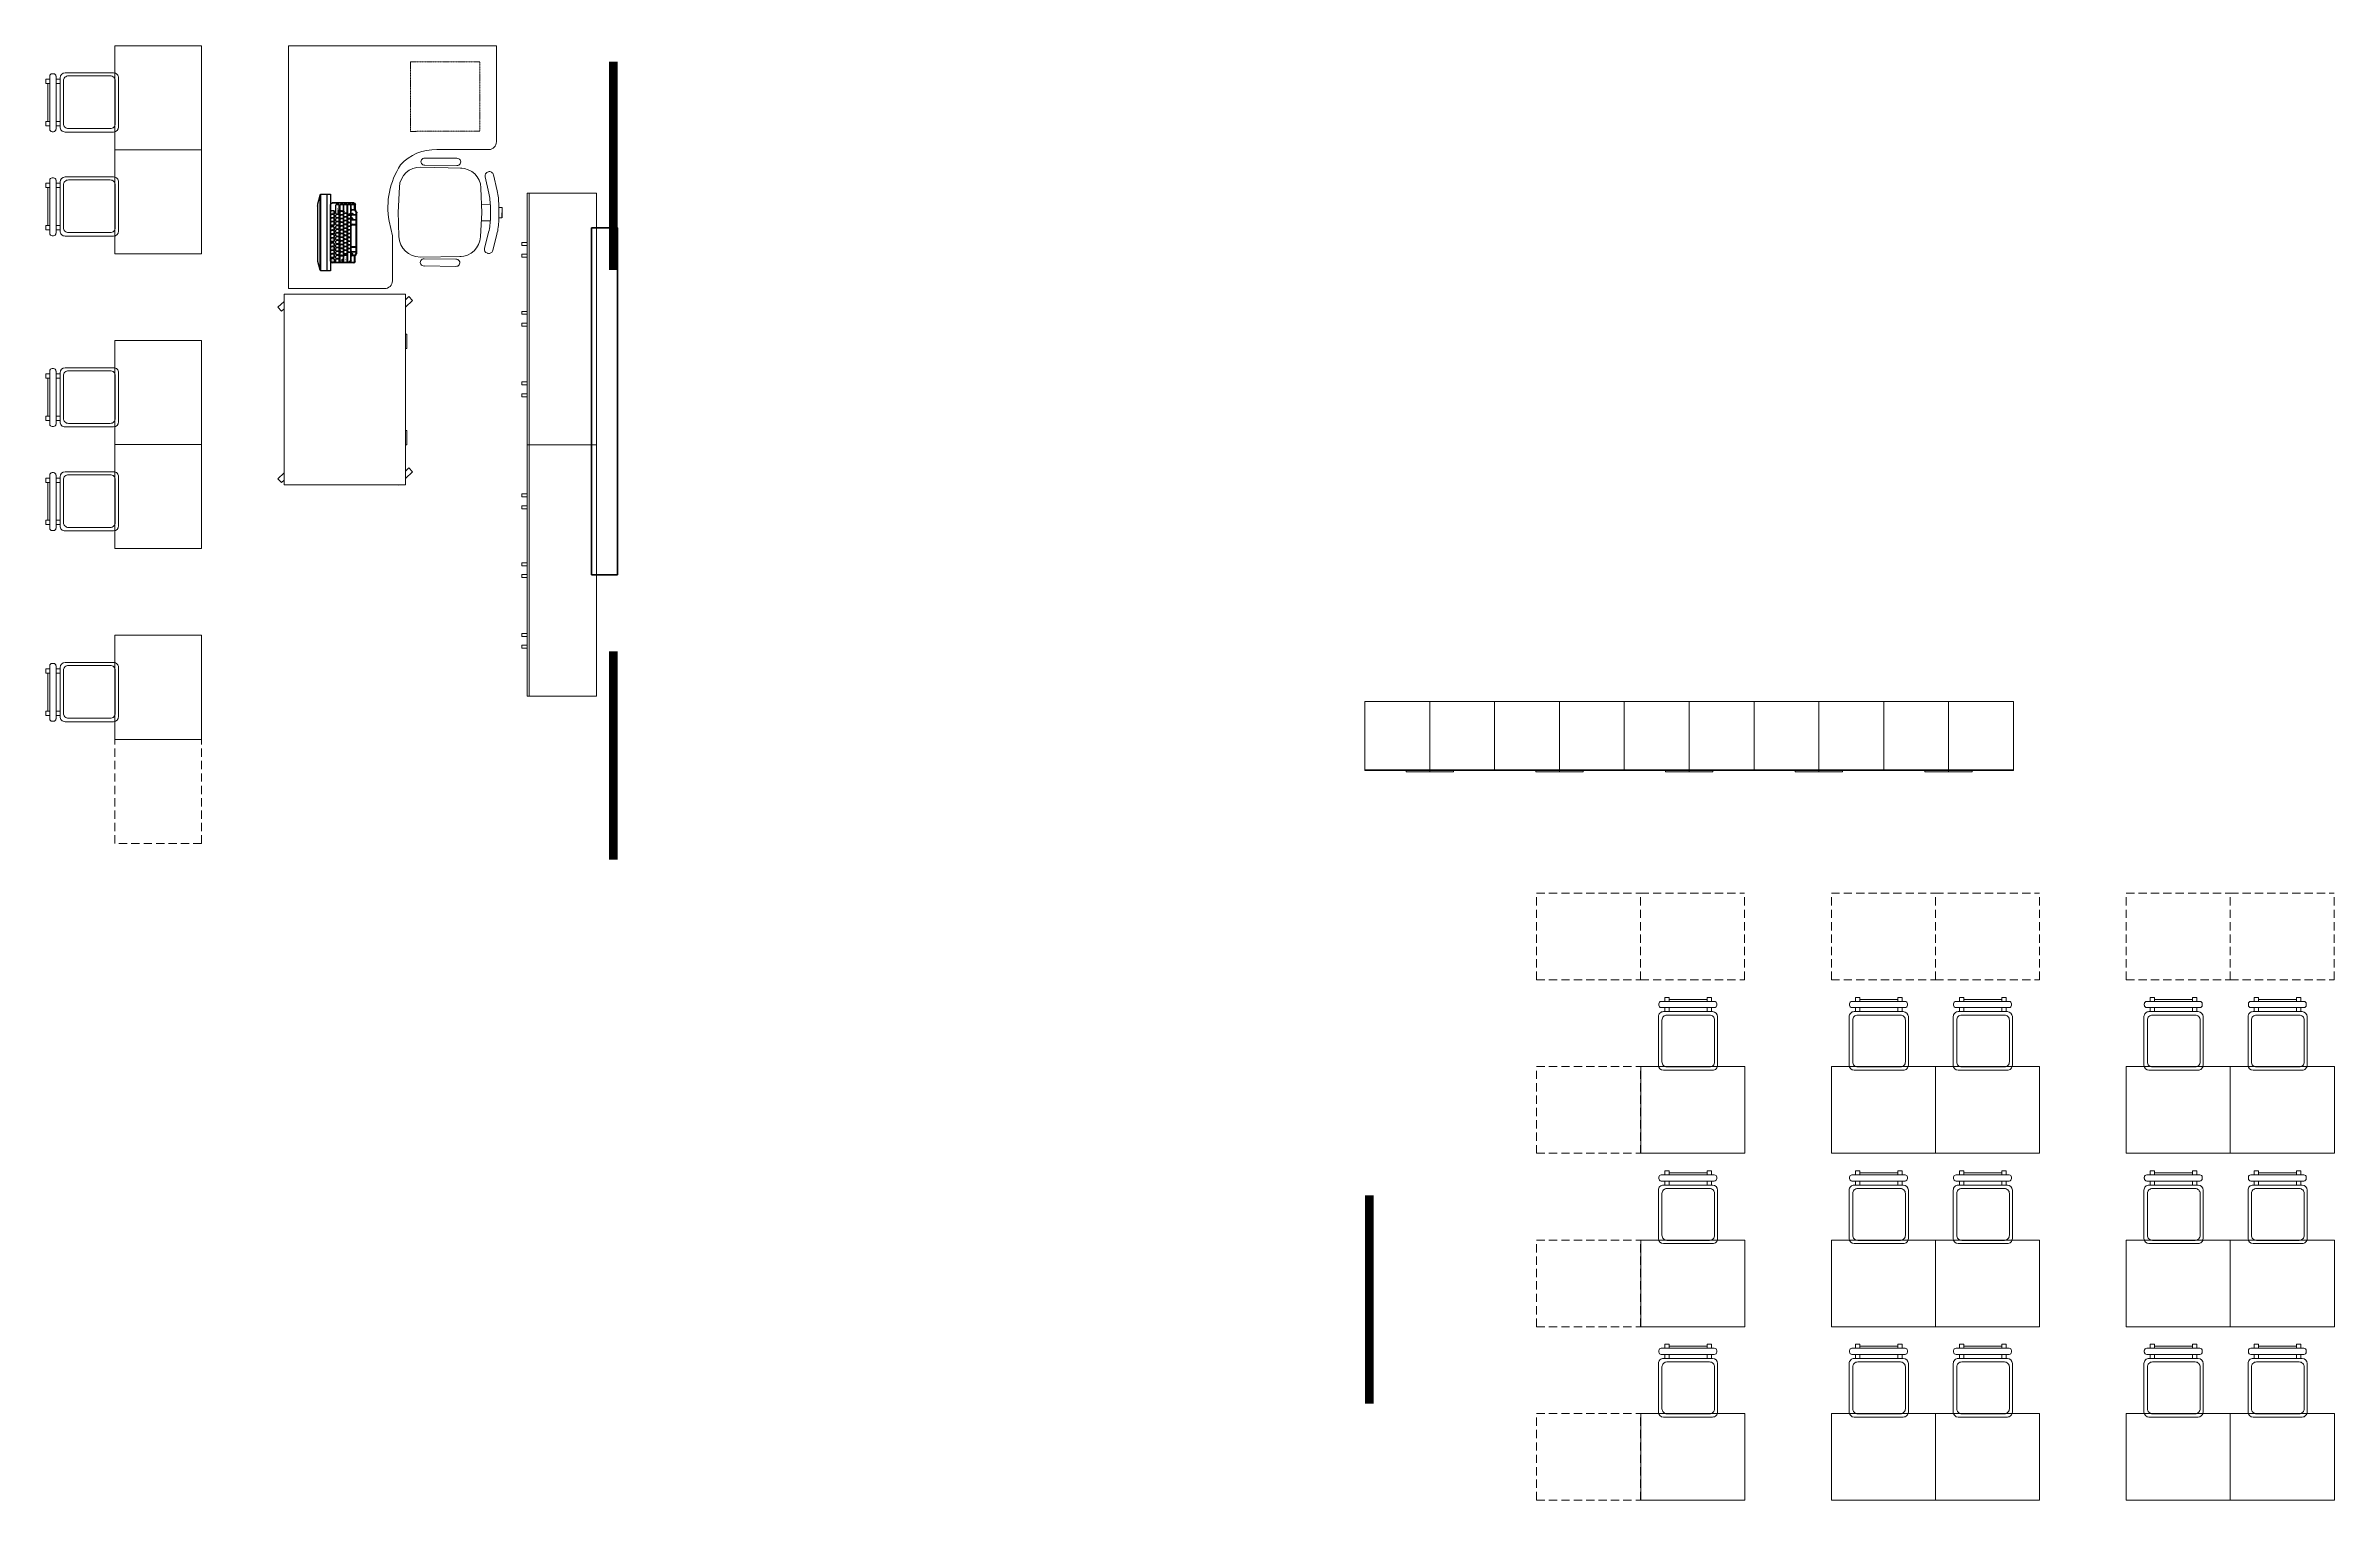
# Model space of a CAD drawing. Header units: millimetres. Extents: x -217756 to 263180, y 55413 to 130608.
# Drawn here: x -28799 to -15601, y 77261 to 85647 of the extents above; entities that cross this region are included whole.
import ezdxf

# ---------------------------------------------------------------- set-up
doc = ezdxf.new("R2010")
doc.units = ezdxf.units.MM
doc.linetypes.add('HIDDEN', pattern=[6, 4, -2])
doc.linetypes.add('HIDDEN2', pattern=[4.7625, 3.175, -1.5875])
doc.layers.add('ТХ_корр_25.03.26', color=1, linetype='Continuous', lineweight=30, plot=False)
doc.layers.add('ТХ_мебель передв', color=250, linetype='Continuous', lineweight=13)
doc.layers.add('ТХ_обор_комп принт', color=30, linetype='Continuous', lineweight=13)
doc.styles.add('Arial 200', font='arial.ttf', dxfattribs={"height": 500})
doc.styles.add('SIMPLEX', font='simplex.shx', dxfattribs={"width": 0.85, "oblique": 7})

# ---------------------------------------------------------------- blocks, each defined once
blk = doc.blocks.new('стул №3-5')
at = {"linetype": 'ByBlock', "extrusion": (-6.19742e-05, 0.000470712, 1)}
for p, q in [((-15087, 16642, 197), (-15393, 16642, 197)), ((-15373, 16665, 197), (-15348, 16665, 197)), ((-15373, 16665, 197), (-15373, 16642, 197)), ((-15348, 16642, 197), (-15348, 16665, 197)), ((-15348, 16653, 197), (-15129, 16653, 197)), ((-15129, 16665, 197), (-15104, 16665, 197)), ((-15129, 16665, 197), (-15129, 16642, 197)), ((-15104, 16642, 197), (-15104, 16665, 197)), ((-15407, 16628, 197), (-15407, 16620, 197)), ((-15393, 16606, 197), (-15087, 16606, 197)), ((-15373, 16606, 197), (-15373, 16583, 197)), ((-15348, 16583, 197), (-15348, 16606, 197)), ((-15129, 16606, 197), (-15129, 16583, 197)), ((-15104, 16583, 197), (-15104, 16606, 197)), ((-15073, 16620, 197), (-15073, 16628, 197))]:
    blk.add_line(p, q, dxfattribs=at)
at = {"ltscale": 100, "extrusion": (-6.19742e-05, 0.000470712, 1), "elevation": 206}
for points in [[(-15380, 16583), (-15097, 16583, -0.414169), (-15068, 16554), (-15068, 16274, -0.414258), (-15097, 16245), (-15380, 16245, -0.414169), (-15409, 16274), (-15409, 16554, -0.414258)], [(-15360, 16563), (-15114, 16563, -0.414214), (-15085, 16534), (-15085, 16293, -0.414214), (-15114, 16264), (-15360, 16264, -0.414214), (-15389, 16293), (-15389, 16534, -0.414214)]]:
    blk.add_lwpolyline(points, format="xyb", close=True, dxfattribs=at)
at = {"linetype": 'ByBlock', "extrusion": (-6.19742e-05, 0.000470712, 1)}
for centre, start, end in [((-15393, 16628, 206), 90, 180), ((-15087, 16628, 206), 0, 90), ((-15393, 16620, 206), 180, 270), ((-15087, 16620, 206), 270, 0)]:
    blk.add_arc(centre, 13.9, start, end, dxfattribs=at)
blk = doc.blocks.new('A$C3cc2d96b')
at = {"layer": 'ТХ_мебель передв', "rotation": 89.99999999999999}
for p in [(206100, -30042), (206100, -30642), (206100, -31742), (206100, -32342), (206100, -33442)]:
    blk.add_blockref('стул №3-5', p, dxfattribs=at)
at = {"layer": 'ТХ_мебель передв'}
for p in [(214145, -67106), (215245, -67106), (215845, -67106), (216945, -67106), (217545, -67106), (214145, -68106), (215245, -68106), (215845, -68106), (216945, -68106), (217545, -68106), (214145, -69106), (215245, -69106), (215845, -69106), (216945, -69106), (217545, -69106)]:
    blk.add_blockref('стул №3-5', p, dxfattribs=at)
blk = doc.blocks.new('_стол.резерв')
at = {"linetype": 'HIDDEN2', "ltscale": 15}
for p, q in [((-20, 500), (-20, 0)), ((580, 500), (-20, 500)), ((580, 500), (580, 0)), ((580, 0), (-20, 0))]:
    blk.add_line(p, q, dxfattribs=at)
blk = doc.blocks.new('A$C04180442')
at = {"layer": 'ТХ_мебель передв'}
for p, rotation in [((189833, -48974), 270), ((198613, -49840), 180), ((199213, -49840), 180), ((200313, -49840), 180), ((200913, -49840), 180), ((202013, -49840), 180), ((202613, -49840), 180), ((198613, -50840), 180), ((198613, -51840), 180), ((198613, -52840), 180)]:
    blk.add_blockref('_стол.резерв', p, dxfattribs=dict(at, rotation=rotation))
blk = doc.blocks.new('_стол№3-№5')
blk.add_lwpolyline([(-169868, 526261), (-169368, 526261), (-169368, 525661), (-169868, 525661)], close=True)
blk = doc.blocks.new('A$Cb4bdf09c')
at = {"layer": 'ТХ_мебель передв'}
for p, rotation in [((20465, 480708), 180), ((20465, 480108), 180), ((20465, 479008), 180), ((20465, 478408), 180), ((20465, 477308), 180), ((724895, 118528), 89.99999999999999), ((725995, 118528), 89.99999999999999), ((726595, 118528), 89.99999999999999), ((727695, 118528), 89.99999999999999), ((728295, 118528), 89.99999999999999), ((724895, 117528), 89.99999999999999), ((725995, 117528), 89.99999999999999), ((726595, 117528), 89.99999999999999), ((727695, 117528), 89.99999999999999), ((728295, 117528), 89.99999999999999), ((724895, 116528), 89.99999999999999), ((725995, 116528), 89.99999999999999), ((726595, 116528), 89.99999999999999), ((727695, 116528), 89.99999999999999), ((728295, 116528), 89.99999999999999)]:
    blk.add_blockref('_стол№3-№5', p, dxfattribs=dict(at, rotation=rotation))
blk = doc.blocks.new('KEY')
at = {"color": 0}
for p, q in [((-0.2, 0), (0.2, 0)), ((-0.34, -0.54), (-0.34, -0.14)), ((-0.31, -0.5), (-0.31, -0.11)), ((-0.2, -0.61), (0.2, -0.61)), ((-0.2, -0.68), (0.2, -0.68)), ((0.31, -0.5), (0.31, -0.11)), ((0.34, -0.54), (0.34, -0.14))]:
    blk.add_line(p, q, dxfattribs=at)
for centre, radius, start, end in [((0.2, -0.11), 0.109, 360, 90), ((0.2, -0.14), 0.141, 360, 90), ((-0.2, -0.14), 0.141, 90, 180), ((-0.2, -0.54), 0.141, 180, 270), ((-0.2, -0.11), 0.109, 90, 180), ((-0.2, -0.5), 0.109, 180, 270), ((0.2, -0.5), 0.109, 270, 360), ((0.2, -0.54), 0.141, 270, 360)]:
    blk.add_arc(centre, radius, start, end, dxfattribs=at)
blk = doc.blocks.new('A$C6368dfc4')
at = {"true_color": 0x000000}
h = blk.add_hatch(color=18, dxfattribs=at)
h.paths.add_polyline_path([(191121, -45916), (191123, -45919), (191123, -45916)])
h.paths.add_polyline_path([(191123, -45916), (191123, -45919), (191125, -45916)])
h = blk.add_hatch(color=18, dxfattribs=at)
h.paths.add_polyline_path([(191145, -46188), (191147, -46185), (191147, -46188)])
h.paths.add_polyline_path([(191147, -46188), (191147, -46185), (191149, -46188)])
h = blk.add_hatch(color=18, dxfattribs=at)
h.paths.add_polyline_path([(191143, -46196), (191145, -46200), (191145, -46196)])
h.paths.add_polyline_path([(191145, -46196), (191145, -46200), (191147, -46196)])
at = {"color": 18, "true_color": 0x000000}
for p, q in [((191004, -45865, 1), (191017, -45815, 1)), ((191004, -46197, 1), (191004, -45865, 1)), ((191017, -45815, 1), (191022, -45809, 1)), ((191017, -46247, 1), (191017, -45815, 1)), ((191022, -46252, 1), (191022, -45809, 1)), ((191022, -45809, 1), (191077, -45809, 1)), ((191057, -46252, 1), (191057, -45809, 1)), ((191077, -45809, 1), (191077, -46252, 1)), ((191079, -46196, 1), (191079, -45868, 1)), ((191211, -45859, 1), (191087, -45859, 1)), ((191211, -45861, 1), (191087, -45861, 1)), ((191108, -45921, 1), (191108, -45873, 1)), ((191123, -45870, 1), (191111, -45870, 1)), ((191123, -45924, 1), (191111, -45924, 1)), ((191124, -45869, 1), (191112, -45869, 1)), ((191124, -45925, 1), (191112, -45925, 1)), ((191125, -45916, 1), (191121, -45916, 1)), ((191121, -45916, 1), (191123, -45919, 1)), ((191123, -45919, 1), (191123, -45900, 1)), ((191123, -45919, 1), (191125, -45916, 1)), ((191127, -45921, 1), (191127, -45873, 1)), ((191128, -45921, 1), (191128, -45873, 1)), ((191133, -45903, 1), (191133, -45873, 1)), ((191148, -45870, 1), (191136, -45870, 1)), ((191148, -45907, 1), (191136, -45907, 1)), ((191149, -45869, 1), (191137, -45869, 1)), ((191149, -45908, 1), (191137, -45908, 1)), ((191152, -45903, 1), (191152, -45873, 1)), ((191153, -45903, 1), (191153, -45873, 1)), ((191154, -45915, 1), (191154, -45873, 1)), ((191171, -45869, 1), (191158, -45869, 1)), ((191170, -45870, 1), (191158, -45870, 1)), ((191170, -45918, 1), (191158, -45918, 1)), ((191171, -45919, 1), (191158, -45919, 1)), ((191173, -45915, 1), (191173, -45873, 1)), ((191175, -45915, 1), (191175, -45873, 1)), ((191176, -45926, 1), (191176, -45873, 1)), ((191191, -45870, 1), (191179, -45870, 1)), ((191191, -45929, 1), (191179, -45929, 1)), ((191192, -45869, 1), (191180, -45869, 1)), ((191192, -45930, 1), (191180, -45930, 1)), ((191186, -45923, 1), (191189, -45920, 1)), ((191189, -45927, 1), (191186, -45923, 1)), ((191189, -45920, 1), (191189, -45923, 1)), ((191189, -45923, 1), (191193, -45923, 1)), ((191193, -45924, 1), (191189, -45924, 1)), ((191189, -45924, 1), (191189, -45927, 1)), ((191193, -45924, 1), (191193, -45923, 1)), ((191194, -45926, 1), (191194, -45873, 1)), ((191196, -45926, 1), (191196, -45873, 1)), ((191197, -45896, 1), (191197, -45873, 1)), ((191197, -45925, 1), (191197, -45905, 1)), ((191199, -45926, 1), (191199, -45920, 1)), ((191199, -45920, 1), (191206, -45920, 1)), ((191199, -45925, 1), (191199, -45921, 1)), ((191206, -45926, 1), (191199, -45926, 1)), ((191212, -45870, 1), (191200, -45870, 1)), ((191212, -45899, 1), (191200, -45899, 1)), ((191215, -45902, 1), (191200, -45902, 1)), ((191200, -45926, 1), (191200, -45920, 1)), ((191222, -45928, 1), (191200, -45928, 1)), ((191222, -45931, 1), (191200, -45931, 1)), ((191213, -45869, 1), (191201, -45869, 1)), ((191213, -45900, 1), (191201, -45900, 1)), ((191216, -45901, 1), (191201, -45901, 1)), ((191201, -45921, 1), (191202, -45919, 1)), ((191201, -45925, 1), (191201, -45921, 1)), ((191203, -45921, 1), (191201, -45921, 1)), ((191223, -45929, 1), (191201, -45929, 1)), ((191223, -45930, 1), (191201, -45930, 1)), ((191202, -45920, 1), (191203, -45919, 1)), ((191202, -45919, 1), (191202, -45920, 1)), ((191202, -45926, 1), (191202, -45920, 1)), ((191204, -45919, 1), (191203, -45919, 1)), ((191204, -45919, 1), (191203, -45920, 1)), ((191203, -45920, 1), (191203, -45921, 1)), ((191203, -45925, 1), (191203, -45921, 1)), ((191205, -45925, 1), (191205, -45921, 1)), ((191206, -45920, 1), (191206, -45926, 1)), ((191216, -45896, 1), (191216, -45873, 1)), ((191218, -45868, 1), (191218, -45900, 1)), ((191218, -45896, 1), (191218, -45873, 1)), ((191220, -45868, 1), (191220, -45900, 1)), ((191225, -45925, 1), (191225, -45917, 1)), ((191227, -46148, 1), (191227, -45917, 1)), ((191227, -45925, 1), (191227, -45917, 1)), ((191229, -46148, 1), (191229, -45917, 1)), ((191197, -45953, 1), (191197, -45934, 1)), ((191197, -45982, 1), (191197, -45962, 1)), ((191197, -46110, 1), (191197, -45991, 1)), ((191199, -45944, 1), (191206, -45946, 1)), ((191199, -45948, 1), (191206, -45951, 1)), ((191206, -45955, 1), (191199, -45953, 1)), ((191222, -45957, 1), (191200, -45957, 1)), ((191222, -45959, 1), (191200, -45959, 1)), ((191222, -45985, 1), (191200, -45985, 1)), ((191222, -45988, 1), (191200, -45988, 1)), ((191223, -45957, 1), (191201, -45957, 1)), ((191223, -45958, 1), (191201, -45958, 1)), ((191223, -45986, 1), (191201, -45986, 1)), ((191223, -45987, 1), (191201, -45987, 1)), ((191225, -45953, 1), (191225, -45934, 1)), ((191225, -45982, 1), (191225, -45962, 1)), ((191225, -46110, 1), (191225, -45991, 1)), ((191227, -45953, 1), (191227, -45934, 1)), ((191227, -45982, 1), (191227, -45962, 1)), ((191227, -46110, 1), (191227, -45991, 1)), ((191079, -46186, 1), (191079, -46196, 1)), ((191095, -46183, 1), (191083, -46183, 1)), ((191096, -46182, 1), (191084, -46182, 1)), ((191098, -46186, 1), (191098, -46198, 1)), ((191100, -46186, 1), (191100, -46198, 1)), ((191133, -46199, 1), (191133, -46169, 1)), ((191148, -46166, 1), (191136, -46166, 1)), ((191149, -46165, 1), (191137, -46165, 1)), ((191145, -46199, 1), (191145, -46185, 1)), ((191145, -46185, 1), (191149, -46185, 1)), ((191145, -46188, 1), (191147, -46185, 1)), ((191149, -46188, 1), (191145, -46188, 1)), ((191147, -46185, 1), (191147, -46199, 1)), ((191147, -46185, 1), (191149, -46188, 1)), ((191152, -46199, 1), (191152, -46169, 1)), ((191153, -46199, 1), (191153, -46169, 1)), ((191154, -46199, 1), (191154, -46160, 1)), ((191171, -46156, 1), (191158, -46156, 1)), ((191171, -46162, 1), (191158, -46162, 1)), ((191170, -46163, 1), (191158, -46163, 1)), ((191173, -46199, 1), (191173, -46166, 1)), ((191175, -46199, 1), (191175, -46160, 1)), ((191176, -46199, 1), (191176, -46149, 1)), ((191191, -46146, 1), (191179, -46146, 1)), ((191192, -46145, 1), (191180, -46145, 1)), ((191186, -46197, 1), (191189, -46193, 1)), ((191189, -46193, 1), (191189, -46196, 1)), ((191194, -46199, 1), (191194, -46149, 1)), ((191196, -46199, 1), (191196, -46149, 1)), ((191197, -46139, 1), (191197, -46119, 1)), ((191197, -46148, 1), (191197, -46159, 1)), ((191197, -46199, 1), (191197, -46169, 1)), ((191199, -46150, 1), (191206, -46152, 1)), ((191199, -46154, 1), (191206, -46157, 1)), ((191206, -46161, 1), (191199, -46158, 1)), ((191222, -46113, 1), (191200, -46113, 1)), ((191222, -46116, 1), (191200, -46116, 1)), ((191222, -46142, 1), (191200, -46142, 1)), ((191222, -46144, 1), (191200, -46144, 1)), ((191215, -46162, 1), (191200, -46162, 1)), ((191212, -46165, 1), (191200, -46165, 1)), ((191223, -46114, 1), (191201, -46114, 1)), ((191223, -46115, 1), (191201, -46115, 1)), ((191223, -46143, 1), (191201, -46143, 1)), ((191223, -46143, 1), (191201, -46143, 1)), ((191216, -46163, 1), (191201, -46163, 1)), ((191213, -46164, 1), (191201, -46164, 1)), ((191216, -46197, 1), (191216, -46169, 1)), ((191218, -46196, 1), (191218, -46164, 1)), ((191218, -46196, 1), (191218, -46169, 1)), ((191220, -46196, 1), (191220, -46164, 1)), ((191225, -46139, 1), (191225, -46119, 1)), ((191225, -46148, 1), (191225, -46148, 1)), ((191227, -46139, 1), (191227, -46119, 1)), ((191227, -46148, 1), (191227, -46148, 1)), ((191017, -46247, 1), (191004, -46197, 1)), ((191022, -46252, 1), (191017, -46247, 1)), ((191077, -46252, 1), (191022, -46252, 1)), ((191095, -46202, 1), (191085, -46202, 1)), ((191096, -46203, 1), (191086, -46203, 1)), ((191211, -46204, 1), (191087, -46204, 1)), ((191211, -46205, 1), (191087, -46205, 1)), ((191148, -46203, 1), (191136, -46203, 1)), ((191149, -46204, 1), (191137, -46204, 1)), ((191147, -46196, 1), (191143, -46196, 1)), ((191143, -46196, 1), (191145, -46200, 1)), ((191147, -46200, 1), (191143, -46200, 1)), ((191145, -46200, 1), (191147, -46196, 1)), ((191170, -46203, 1), (191158, -46203, 1)), ((191171, -46204, 1), (191158, -46204, 1)), ((191191, -46203, 1), (191179, -46203, 1)), ((191192, -46204, 1), (191180, -46204, 1)), ((191189, -46200, 1), (191186, -46197, 1)), ((191189, -46196, 1), (191193, -46196, 1)), ((191189, -46198, 1), (191189, -46200, 1)), ((191193, -46198, 1), (191189, -46198, 1)), ((191193, -46198, 1), (191193, -46196, 1)), ((191210, -46203, 1), (191200, -46203, 1)), ((191210, -46204, 1), (191201, -46204, 1))]:
    blk.add_line(p, q, dxfattribs=at)
at = {"color": 18, "true_color": 0x000000, "elevation": 1}
for points in [[(191004, -45878), (191001, -45877)], [(191077, -46196), (191077, -45868)]]:
    blk.add_lwpolyline(points, dxfattribs=at)
at = {"color": 18, "true_color": 0x000000, "extrusion": (0, 0, -1)}
for centre, major_axis, start_param, end_param in [((191087, -45868, 1), (6.74, 6.74), 3.926991, 5.497787), ((191087, -45868, 1), (5.39, 5.39), 3.926991, 5.497787), ((191211, -45868, 1), (-6.74, 6.74), 0.785398, 2.356194), ((191211, -45868, 1), (-5.39, 5.39), 0.785398, 2.356194), ((191230, -45900, 1), (8.08, 8.08), 2.907036, 3.926991), ((191230, -45900, 1), (6.74, 6.74), 2.907036, 3.926991), ((191220, -45917, 1), (-5.39, 5.39), 1.336239, 2.356194), ((191220, -45917, 1), (6.74, 6.74), -0.234557, 0.785398)]:
    blk.add_ellipse(centre, major_axis=major_axis, ratio=1, start_param=start_param, end_param=end_param, dxfattribs=at)
at = {"color": 18, "true_color": 0x000000}
for centre, major_axis, ratio, start_param, end_param in [((191112, -45873, 1), (3.03, -3.03), 1, 2.356194, 3.926991), ((191111, -45873, 1), (2.36, -2.36), 1, 2.356194, 3.926991), ((191111, -45921, 1), (-2.36, -2.36), 1, 5.497787, 7.068583), ((191112, -45921, 1), (3.03, -3.03), 1, 3.926991, 5.497787), ((191123, -45873, 1), (-2.36, -2.36), 1, 2.356194, 3.926991), ((191123, -45921, 1), (2.36, -2.36), 1, -0.785398, 0.785398), ((191124, -45873, 1), (-3.03, -3.03), 1, 2.356194, 3.926991), ((191124, -45921, 1), (-3.03, -3.03), 1, 0.785398, 2.356194), ((191137, -45873, 1), (3.03, -3.03), 1, 2.356194, 3.926991), ((191136, -45873, 1), (2.36, -2.36), 1, 2.356194, 3.926991), ((191136, -45903, 1), (-2.36, -2.36), 1, 5.497787, 7.068583), ((191137, -45903, 1), (-3.03, -3.03), 1, 5.497787, 7.068583), ((191148, -45873, 1), (-2.36, -2.36), 1, 2.356194, 3.926991), ((191148, -45903, 1), (2.36, -2.36), 1, -0.785398, 0.785398), ((191149, -45873, 1), (-3.03, -3.03), 1, 2.356194, 3.926991), ((191149, -45903, 1), (3.03, -3.03), 1, -0.785398, 0.785398), ((191158, -45873, 1), (3.03, -3.03), 1, 2.356194, 3.926991), ((191158, -45873, 1), (2.36, -2.36), 1, 2.356194, 3.926991), ((191158, -45915, 1), (-2.36, -2.36), 1, 5.497787, 7.068583), ((191158, -45915, 1), (-3.03, -3.03), 1, 5.497787, 7.068583), ((191170, -45873, 1), (-2.36, -2.36), 1, 2.356194, 3.926991), ((191170, -45915, 1), (2.36, -2.36), 1, -0.785398, 0.785398), ((191171, -45873, 1), (-3.03, -3.03), 1, 2.356194, 3.926991), ((191171, -45915, 1), (3.03, -3.03), 1, -0.785398, 0.785398), ((191180, -45873, 1), (3.03, -3.03), 1, 2.356194, 3.926991), ((191179, -45873, 1), (2.36, -2.36), 1, 2.356194, 3.926991), ((191179, -45926, 1), (-2.36, -2.36), 1, 5.497787, 7.068583), ((191180, -45926, 1), (3.03, -3.03), 1, 3.926991, 5.497787), ((191191, -45873, 1), (-2.36, -2.36), 1, 2.356194, 3.926991), ((191191, -45926, 1), (2.36, -2.36), 1, -0.785398, 0.785398), ((191192, -45873, 1), (-3.03, -3.03), 1, 2.356194, 3.926991), ((191192, -45926, 1), (-3.03, -3.03), 1, 0.785398, 2.356194), ((191201, -45873, 1), (3.03, -3.03), 1, 2.356194, 3.926991), ((191200, -45873, 1), (2.36, -2.36), 1, 2.356194, 3.926991), ((191200, -45896, 1), (2.36, -2.36), 1, 3.926991, 5.497787), ((191201, -45896, 1), (3.03, -3.03), 1, 3.926991, 5.497787), ((191201, -45905, 1), (-3.03, -3.03), 1, 3.926991, 5.497787), ((191200, -45905, 1), (-2.36, -2.36), 1, 3.926991, 5.497787), ((191200, -45925, 1), (-2.36, -2.36), 1, 5.497787, 7.068583), ((191201, -45925, 1), (-3.03, -3.03), 1, 5.497787, 7.068583), ((191201, -45934, 1), (-3.03, -3.03), 1, 3.926991, 5.497787), ((191200, -45934, 1), (-2.36, -2.36), 1, 3.926991, 5.497787), ((191212, -45873, 1), (-2.36, -2.36), 1, 2.356194, 3.926991), ((191212, -45896, 1), (-2.36, -2.36), 1, 0.785398, 2.356194), ((191213, -45873, 1), (-3.03, -3.03), 1, 2.356194, 3.926991), ((191213, -45896, 1), (-3.03, -3.03), 1, 0.785398, 2.356194), ((191215, -45904, 1), (1.35, -1.35), 1, 1.011126, 2.356194), ((191216, -45903, 1), (1.35, -1.35), 1, 0.971859, 2.356194), ((191230, -45900, 1), (9.68, -9.68), 1, 4.152719, 4.946946), ((191230, -45900, 1), (-8.08, -8.08), 1, 5.497787, 6.517742), ((191230, -45900, 1), (-8.33, -8.33), 1, 5.684248, 6.517742), ((191230, -45900, 1), (6.74, -6.74), 1, 3.926991, 4.946946), ((191222, -45925, 1), (2.36, -2.36), 1, -0.785398, 0.785398), ((191222, -45934, 1), (2.36, -2.36), 1, 0.785398, 2.356194), ((191220, -45917, 1), (-3.79, -3.79), 1, 2.356194, 3.37615), ((191223, -45925, 1), (3.03, -3.03), 1, -0.785398, 0.785398), ((191223, -45934, 1), (3.03, -3.03), 1, 0.785398, 2.356194), ((191220, -45917, 1), (-5.39, -5.39), 1, 2.356194, 3.37615), ((191220, -45917, 1), (-5.14, -5.14), 1, 2.356194, 3.37615), ((191220, -45917, 1), (-6.74, -6.74), 1, 2.356194, 3.37615), ((191200, -45953, 1), (-2.36, -2.36), 1, 5.497787, 7.068583), ((191201, -45953, 1), (3.03, -3.03), 1, 3.926991, 5.497787), ((191201, -45962, 1), (-3.03, -3.03), 1, 3.926991, 5.497787), ((191200, -45962, 1), (2.36, -2.36), 1, 2.356194, 3.926991), ((191200, -45982, 1), (2.36, -2.36), 1, 3.926991, 5.497787), ((191201, -45982, 1), (3.03, -3.03), 1, 3.926991, 5.497787), ((191201, -45991, 1), (-3.03, -3.03), 1, 3.926991, 5.497787), ((191200, -45991, 1), (2.36, -2.36), 1, 2.356194, 3.926991), ((191199, -45950, 1), (0, -2.17), 0.316309, 3.141593, 6.283185), ((191199, -45946, 1), (0, -2.17), 0.316309, 0, 3.141593), ((191202, -45947, 1), (0, -2.17), 0.316309, 0, 3.141593), ((191202, -45952, 1), (0, -2.17), 0.316309, 3.141593, 6.283185), ((191206, -45953, 1), (0, -2.17), 0.316309, 3.141593, 6.283185), ((191206, -45949, 1), (0, -2.17), 0.316309, 0, 3.141593), ((191222, -45953, 1), (2.36, -2.36), 1, -0.785398, 0.785398), ((191222, -45962, 1), (-2.36, -2.36), 1, 2.356194, 3.926991), ((191222, -45982, 1), (-2.36, -2.36), 1, 0.785398, 2.356194), ((191222, -45991, 1), (-2.36, -2.36), 1, 2.356194, 3.926991), ((191223, -45953, 1), (-3.03, -3.03), 1, 0.785398, 2.356194), ((191223, -45962, 1), (3.03, -3.03), 1, 0.785398, 2.356194), ((191223, -45982, 1), (-3.03, -3.03), 1, 0.785398, 2.356194), ((191223, -45991, 1), (3.03, -3.03), 1, 0.785398, 2.356194), ((191084, -46186, 1), (-3.03, -3.03), 1, 3.926991, 5.497787), ((191083, -46186, 1), (-2.36, -2.36), 1, 3.926991, 5.497787), ((191095, -46186, 1), (2.36, -2.36), 1, 0.785398, 2.356194), ((191096, -46186, 1), (3.03, -3.03), 1, 0.785398, 2.356194), ((191137, -46169, 1), (-3.03, -3.03), 1, 3.926991, 5.497787), ((191136, -46169, 1), (-2.36, -2.36), 1, 3.926991, 5.497787), ((191148, -46169, 1), (2.36, -2.36), 1, 0.785398, 2.356194), ((191149, -46169, 1), (3.03, -3.03), 1, 0.785398, 2.356194), ((191158, -46160, 1), (-3.03, -3.03), 1, 3.926991, 5.497787), ((191158, -46166, 1), (-3.03, -3.03), 1, 3.926991, 5.497787), ((191158, -46166, 1), (2.36, -2.36), 1, 2.356194, 3.926991), ((191170, -46166, 1), (-2.36, -2.36), 1, 2.356194, 3.926991), ((191171, -46160, 1), (3.03, -3.03), 1, 0.785398, 2.356194), ((191171, -46166, 1), (3.03, -3.03), 1, 0.785398, 2.356194), ((191180, -46149, 1), (-3.03, -3.03), 1, 3.926991, 5.497787), ((191179, -46149, 1), (2.36, -2.36), 1, 2.356194, 3.926991), ((191191, -46149, 1), (-2.36, -2.36), 1, 2.356194, 3.926991), ((191192, -46149, 1), (3.03, -3.03), 1, 0.785398, 2.356194), ((191200, -46110, 1), (-2.36, -2.36), 1, 5.497787, 7.068583), ((191201, -46110, 1), (3.03, -3.03), 1, 3.926991, 5.497787), ((191201, -46119, 1), (-3.03, -3.03), 1, 3.926991, 5.497787), ((191200, -46119, 1), (2.36, -2.36), 1, 2.356194, 3.926991), ((191200, -46139, 1), (2.36, -2.36), 1, 3.926991, 5.497787), ((191201, -46139, 1), (3.03, -3.03), 1, 3.926991, 5.497787), ((191201, -46148, 1), (-3.03, -3.03), 1, 3.926991, 5.497787), ((191200, -46148, 1), (2.36, -2.36), 1, 2.356194, 3.926991), ((191200, -46159, 1), (2.36, -2.36), 1, 3.926991, 5.497787), ((191201, -46159, 1), (3.03, -3.03), 1, 3.926991, 5.497787), ((191201, -46169, 1), (-3.03, -3.03), 1, 3.926991, 5.497787), ((191200, -46169, 1), (2.36, -2.36), 1, 2.356194, 3.926991), ((191199, -46156, 1), (0, -2.17), 0.316309, 3.141593, 6.283185), ((191199, -46152, 1), (0, -2.17), 0.316309, 0, 3.141593), ((191202, -46153, 1), (0, -2.17), 0.316309, 0, 3.141593), ((191202, -46158, 1), (0, -2.17), 0.316309, 3.141593, 6.283185), ((191206, -46159, 1), (0, -2.17), 0.316309, 3.141593, 6.283185), ((191206, -46154, 1), (0, -2.17), 0.316309, 0, 3.141593), ((191212, -46169, 1), (-2.36, -2.36), 1, 2.356194, 3.926991), ((191213, -46169, 1), (3.03, -3.03), 1, 0.785398, 2.356194), ((191215, -46160, 1), (-1.35, -1.35), 1, 0.785398, 2.130466), ((191230, -46164, 1), (-9.68, -9.68), 1, 4.477832, 5.272059), ((191216, -46161, 1), (-1.35, -1.35), 1, 0.785398, 2.169734), ((191230, -46164, 1), (8.08, -8.08), 1, 2.907036, 3.926991), ((191230, -46164, 1), (8.33, -8.33), 1, 2.907036, 3.74053), ((191230, -46164, 1), (6.74, -6.74), 1, 2.907036, 3.926991), ((191222, -46110, 1), (2.36, -2.36), 1, -0.785398, 0.785398), ((191222, -46119, 1), (-2.36, -2.36), 1, 2.356194, 3.926991), ((191222, -46139, 1), (-2.36, -2.36), 1, 0.785398, 2.356194), ((191222, -46148, 1), (-2.36, -2.36), 1, 2.356194, 3.926991), ((191223, -46110, 1), (-3.03, -3.03), 1, 0.785398, 2.356194), ((191223, -46119, 1), (3.03, -3.03), 1, 0.785398, 2.356194), ((191223, -46139, 1), (-3.03, -3.03), 1, 0.785398, 2.356194), ((191223, -46148, 1), (3.03, -3.03), 1, 0.785398, 2.356194), ((191220, -46148, 1), (3.79, -3.79), 1, -0.234557, 0.785398), ((191220, -46148, 1), (-5.39, -5.39), 1, 1.336239, 2.356194), ((191220, -46148, 1), (5.14, -5.14), 1, -0.234557, 0.785398), ((191220, -46148, 1), (6.74, -6.74), 1, -0.234557, 0.785398), ((191087, -46196, 1), (6.74, -6.74), 1, 3.926991, 5.497787), ((191087, -46196, 1), (5.39, -5.39), 1, 3.926991, 5.497787), ((191086, -46196, 1), (-4.72, -4.72), 1, 5.497787, 7.068583), ((191085, -46196, 1), (4.04, -4.04), 1, 3.926991, 5.497787), ((191095, -46198, 1), (2.36, -2.36), 1, -0.785398, 0.785398), ((191096, -46198, 1), (-3.03, -3.03), 1, 0.785398, 2.356194), ((191136, -46199, 1), (2.36, -2.36), 1, 3.926991, 5.497787), ((191137, -46199, 1), (3.03, -3.03), 1, 3.926991, 5.497787), ((191148, -46199, 1), (-2.36, -2.36), 1, 0.785398, 2.356194), ((191149, -46199, 1), (-3.03, -3.03), 1, 0.785398, 2.356194), ((191158, -46199, 1), (2.36, -2.36), 1, 3.926991, 5.497787), ((191158, -46199, 1), (3.03, -3.03), 1, 3.926991, 5.497787), ((191170, -46199, 1), (-2.36, -2.36), 1, 0.785398, 2.356194), ((191171, -46199, 1), (-3.03, -3.03), 1, 0.785398, 2.356194), ((191179, -46199, 1), (2.36, -2.36), 1, 3.926991, 5.497787), ((191180, -46199, 1), (3.03, -3.03), 1, 3.926991, 5.497787), ((191191, -46199, 1), (-2.36, -2.36), 1, 0.785398, 2.356194), ((191192, -46199, 1), (-3.03, -3.03), 1, 0.785398, 2.356194), ((191200, -46199, 1), (2.36, -2.36), 1, 3.926991, 5.497787), ((191201, -46199, 1), (3.03, -3.03), 1, 3.926991, 5.497787), ((191210, -46196, 1), (-5.39, -5.39), 1, 0.785398, 2.356194), ((191210, -46197, 1), (-4.04, -4.04), 1, 0.785398, 2.356194), ((191211, -46196, 1), (-6.74, -6.74), 1, 0.785398, 2.356194), ((191211, -46196, 1), (-5.39, -5.39), 1, 0.785398, 2.356194)]:
    blk.add_ellipse(centre, major_axis=major_axis, ratio=ratio, start_param=start_param, end_param=end_param, dxfattribs=at)
for points in [[(191147, -46185, 1), (191147, -46185, 1), (191147, -46185, 1)], [(191145, -46199, 1), (191145, -46200, 1), (191145, -46199, 1)]]:
    blk.add_solid(points, dxfattribs=at)
at = {"color": 18, "true_color": 0x000000, "xscale": 30.48000000044703, "yscale": 30.48000000044703, "zscale": 60.96, "rotation": 90.00000000000001}
for p in [(191079, -45915, 1), (191079, -45936, 1), (191108, -45936, 1), (191133, -45919, 1), (191133, -45940, 1), (191154, -45930, 1), (191079, -45958, 1), (191079, -45979, 1), (191079, -46008, 1), (191079, -46029, 1), (191079, -46051, 1), (191079, -46072, 1), (191108, -45958, 1), (191108, -45979, 1), (191108, -46001, 1), (191108, -46022, 1), (191108, -46043, 1), (191108, -46065, 1), (191133, -45961, 1), (191133, -45983, 1), (191133, -46004, 1), (191133, -46026, 1), (191133, -46047, 1), (191133, -46068, 1), (191154, -45952, 1), (191154, -45973, 1), (191154, -45995, 1), (191154, -46016, 1), (191154, -46037, 1), (191154, -46059, 1), (191176, -45941, 1), (191176, -45963, 1), (191176, -45984, 1), (191176, -46006, 1), (191176, -46027, 1), (191176, -46048, 1), (191176, -46070, 1), (191079, -46101, 1), (191079, -46122, 1), (191079, -46143, 1), (191079, -46165, 1), (191108, -46086, 1), (191108, -46108, 1), (191108, -46129, 1), (191108, -46150, 1), (191108, -46172, 1), (191108, -46193, 1), (191133, -46090, 1), (191133, -46111, 1), (191133, -46133, 1), (191133, -46154, 1), (191154, -46080, 1), (191154, -46102, 1), (191154, -46123, 1), (191154, -46144, 1), (191176, -46091, 1), (191176, -46113, 1), (191176, -46134, 1)]:
    blk.add_blockref('KEY', p, dxfattribs=at)
at = {"color": 18, "true_color": 0x000000}
for s, height, style, p in [('F12', 3.81, 'Arial 200', (191086, -45912, 1)), ('Backspace', 3.81, 'Arial 200', (191115, -45891, 1)), ('|', 3.81, 'Arial 200', (191137, -45901, 1)), ('}', 3.81, 'Arial 200', (191137, -45923, 1)), ('\\', 3.81, 'Arial 200', (191144, -45901, 1)), (']', 3.81, 'Arial 200', (191145, -45924, 1)), ('Enter', 3.81, 'Arial 200', (191157, -45902, 1)), ('Shift', 3.81, 'Arial 200', (191180, -45918, 1)), ('Ctrl', 3.81, 'Arial 200', (191200, -45889, 1)), ('F11', 3.81, 'Arial 200', (191086, -45934, 1)), ('F10', 3.81, 'Arial 200', (191086, -45955, 1)), ('F9', 3.81, 'Arial 200', (191086, -45979, 1)), ('F8', 3.81, 'Arial 200', (191086, -46007, 1)), ('F7', 3.81, 'Arial 200', (191086, -46029, 1)), ('F6', 3.81, 'Arial 200', (191086, -46050, 1)), (')', 3.81, 'Arial 200', (191110, -45982, 1)), ('(', 3.81, 'Arial 200', (191110, -46003, 1)), ('&', 3.81, 'Arial 200', (191110, -46046, 1)), ('_', 3.81, 'Arial 200', (191112, -45961, 1)), ('+', 3.81, 'Arial 200', (191111, -45938, 1)), ('*', 3.81, 'Arial 200', (191113, -46025, 1)), ('0', 3.81, 'Arial 200', (191116, -45982, 1)), ('9', 3.81, 'Arial 200', (191116, -46004, 1)), ('8', 3.81, 'Arial 200', (191116, -46025, 1)), ('7', 3.81, 'Arial 200', (191116, -46046, 1)), ('=', 3.81, 'Arial 200', (191119, -45939, 1)), ('-', 3.81, 'Arial 200', (191121, -45962, 1)), ('P', 3.81, 'Arial 200', (191135, -45964, 1)), ('O', 3.81, 'Arial 200', (191135, -45985, 1)), ('I', 3.81, 'Arial 200', (191135, -46007, 1)), ('U', 3.81, 'Arial 200', (191135, -46027, 1)), ('Y', 3.81, 'Arial 200', (191135, -46049, 1)), ('{', 3.81, 'Arial 200', (191137, -45944, 1)), ('[', 3.81, 'Arial 200', (191145, -45945, 1)), ('L', 3.81, 'Arial 200', (191156, -45975, 1)), ('K', 3.81, 'Arial 200', (191156, -45996, 1)), ('J', 3.81, 'Arial 200', (191156, -46019, 1)), ('H', 3.81, 'Arial 200', (191156, -46039, 1)), ('G', 3.81, 'Arial 200', (191156, -46060, 1)), (':', 3.81, 'Arial 200', (191158, -45956, 1)), ('"', 3.81, 'Arial 200', (191159, -45934, 1)), (';', 3.81, 'Arial 200', (191167, -45956, 1)), ("'", 3.81, 'Arial 200', (191170, -45934, 1)), ('M', 3.81, 'Arial 200', (191177, -46006, 1)), ('N', 3.81, 'Arial 200', (191177, -46028, 1)), ('B', 3.81, 'Arial 200', (191177, -46050, 1)), ('?', 3.81, 'Arial 200', (191180, -45945, 1)), ('>', 3.81, 'Arial 200', (191180, -45966, 1)), ('<', 3.81, 'Arial 200', (191180, -45987, 1)), ('/', 3.81, 'Arial 200', (191187, -45946, 1)), ('.', 3.81, 'Arial 200', (191190, -45966, 1)), (',', 3.81, 'Arial 200', (191191, -45987, 1)), ('Alt', 3.81, 'Arial 200', (191199, -45977, 1)), ('F5', 3.81, 'Arial 200', (191086, -46072, 1)), ('F4', 3.81, 'Arial 200', (191086, -46100, 1)), ('F3', 3.81, 'Arial 200', (191086, -46122, 1)), ('F2', 3.81, 'Arial 200', (191086, -46143, 1)), ('F1', 3.81, 'Arial 200', (191086, -46165, 1)), ('Esc', 3.81, 'Arial 200', (191086, -46188, 1)), ('$', 3.81, 'Arial 200', (191109, -46111, 1)), ('#', 3.81, 'Arial 200', (191109, -46132, 1)), ('%', 3.81, 'Arial 200', (191110, -46088, 1)), ('@', 3.81, 'Arial 200', (191111, -46151, 1)), ('!', 3.81, 'Arial 200', (191110, -46175, 1)), ('^ ', 3.81, 'Arial 200', (191113, -46068, 1)), ('6', 3.81, 'Arial 200', (191116, -46068, 1)), ('5', 3.81, 'Arial 200', (191116, -46089, 1)), ('4', 3.81, 'Arial 200', (191116, -46111, 1)), ('3', 3.81, 'Arial 200', (191116, -46132, 1)), ('2', 3.81, 'Arial 200', (191116, -46153, 1)), ('1', 3.81, 'Arial 200', (191116, -46175, 1)), ('Q', 3.81, 'Arial 200', (191135, -46154, 1)), ('T', 3.81, 'Arial 200', (191135, -46069, 1)), ('R', 3.81, 'Arial 200', (191135, -46090, 1)), ('E', 3.81, 'Arial 200', (191135, -46112, 1)), ('W', 3.81, 'Arial 200', (191135, -46132, 1)), ('Tab', 3.81, 'Arial 200', (191135, -46192, 1)), ('D', 3.81, 'Arial 200', (191156, -46103, 1)), ('S', 3.81, 'Arial 200', (191156, -46125, 1)), ('A', 3.81, 'Arial 200', (191156, -46146, 1)), ('F', 2.38, 'SIMPLEX', (191157, -46084, 1)), ('CapsLock', 3.81, 'Arial 200', (191160, -46175, 1)), ('V', 3.81, 'Arial 200', (191177, -46071, 1)), ('C', 3.81, 'Arial 200', (191177, -46093, 1)), ('X', 3.81, 'Arial 200', (191177, -46114, 1)), ('Z', 3.81, 'Arial 200', (191177, -46136, 1)), ('Shift', 3.81, 'Arial 200', (191180, -46190, 1)), ('Alt', 3.81, 'Arial 200', (191200, -46134, 1)), ('Ctrl', 3.81, 'Arial 200', (191200, -46192, 1)), ('~', 3.81, 'Arial 200', (191113, -46197, 1)), ('`', 3.81, 'Arial 200', (191124, -46198, 1))]:
    blk.add_text(s, height=height, rotation=270, dxfattribs=dict(at, style=style)).set_placement(p)
blk = doc.blocks.new('стол угловой 1200х1400')
at = {"extrusion": (-6.20986e-05, 0.000470696, 1)}
for p, q in [((-20568, 32128, -393), (-20568, 33328, -394)), ((-20568, 33328, -394), (-20015, 33328, -394)), ((-19970, 32985, -393), (-19970, 33285, -394)), ((-19213, 32728, -393), (-19472, 32728, -393)), ((-19168, 32683, -393), (-19168, 32128, -393)), ((-19168, 32128, -393), (-20568, 32128, -393))]:
    blk.add_line(p, q, dxfattribs=at)
at = {"linetype": 'HIDDEN', "ltscale": 0.1}
blk.add_lwpolyline([(-20476, 33232), (-20076, 33232), (-20075, 32832), (-20475, 32832)], close=True, dxfattribs=at)
at = {"extrusion": (-6.20986e-05, 0.000470696, 1), "elevation": -377}
blk.add_lwpolyline([(-19472, 32728), (-19557, 32709)], dxfattribs=at)
at = {"extrusion": (-6.20986e-05, 0.000470696, 1)}
for centre, radius, start, end in [((-20015, 33283, -377), 45, 2.4817, 90.0151), ((-19697, 32975, -377), 273, 178.0222, 227.3755), ((-19635, 33157, -377), 455, 237.2104, 279.9393), ((-19213, 32683, -377), 45, 0.0151, 90.0151)]:
    blk.add_arc(centre, radius, start, end, dxfattribs=at)
blk = doc.blocks.new('A$Cc39e55ec')
at = {"layer": 'ТХ_мебель передв', "rotation": 270}
blk.add_blockref('стол угловой 1200х1400', (158706, -65522, 393), dxfattribs=at)
blk = doc.blocks.new('стол игровой 1100х700')
for points in [[(-13200, -57971), (-13213, -57957), (-13191, -57936), (-13158, -57971)], [(-12212, -57971), (-12225, -57957), (-12202, -57936), (-12170, -57971)], [(-13227, -58632), (-13228, -58630), (-13227, -58629)], [(-13148, -58671), (-13129, -58691), (-13152, -58712), (-13190, -58671)], [(-12913, -58671), (-12913, -58680), (-12995, -58680), (-12995, -58671)], [(-12440, -58671), (-12440, -58680), (-12358, -58680), (-12358, -58671)], [(-12160, -58671), (-12141, -58691), (-12163, -58712), (-12202, -58671)]]:
    blk.add_lwpolyline(points)
blk.add_lwpolyline([(-13227, -58671), (-12127, -58671), (-12127, -57971), (-13227, -57971)], close=True)
blk = doc.blocks.new('A$Ce700af6f')
at = {"layer": 'ТХ_мебель передв', "rotation": 89.99999999999999}
blk.add_blockref('стол игровой 1100х700', (132838, -34259), dxfattribs=at)
blk = doc.blocks.new('тумба 1450х400х750')
at = {"lineweight": 15, "ltscale": 100}
blk.add_line((-12776, 30271), (-14226, 30271), dxfattribs=at)
for points in [[(-12776, 29883), (-12776, 30283), (-14226, 30283), (-14226, 29883)], [(-13949, 30283), (-13932, 30283), (-13932, 30313), (-13949, 30313)], [(-13881, 30283), (-13864, 30283), (-13864, 30313), (-13881, 30313)], [(-13542, 30283), (-13525, 30283), (-13525, 30313), (-13542, 30313)], [(-13474, 30283), (-13457, 30283), (-13457, 30313), (-13474, 30313)], [(-13145, 30283), (-13128, 30283), (-13128, 30313), (-13145, 30313)], [(-13077, 30283), (-13060, 30283), (-13060, 30313), (-13077, 30313)]]:
    blk.add_lwpolyline(points, close=True, dxfattribs=at)
blk = doc.blocks.new('A$C9644fe81')
at = {"layer": 'ТХ_мебель передв', "rotation": 89.99999999999999}
for p in [(222616, -33028), (222616, -34478)]:
    blk.add_blockref('тумба 1450х400х750', p, dxfattribs=at)
blk = doc.blocks.new('У005-3740')
at = {"layer": 'ТХ_мебель передв'}
for p, q in [((-231583, 58867, -1), (-231188, 58867, -1)), ((-231583, 58493, -1), (-231188, 58493, -1)), ((-231583, 58119, -1), (-231188, 58119, -1)), ((-231583, 57745, -1), (-231188, 57745, -1)), ((-231583, 57371, -1), (-231188, 57371, -1)), ((-231583, 56997, -1), (-231188, 56997, -1)), ((-231583, 56623, -1), (-231188, 56623, -1)), ((-231583, 56249, -1), (-231188, 56249, -1)), ((-231583, 55875, -1), (-231188, 55875, -1))]:
    blk.add_line(p, q, dxfattribs=at)
at = {"layer": 'ТХ_мебель передв', "elevation": -1}
for points in [[(-231587, 55501), (-231587, 59241), (-231583, 59241), (-231583, 55501)], [(-231188, 55501), (-231188, 59241), (-231583, 59241), (-231583, 55501)], [(-231594, 59003), (-231594, 58867), (-231587, 58867), (-231587, 59003)], [(-231594, 58867), (-231594, 58731), (-231587, 58731), (-231587, 58867)], [(-231594, 58255), (-231594, 58119), (-231587, 58119), (-231587, 58255)], [(-231594, 58119), (-231594, 57983), (-231587, 57983), (-231587, 58119)], [(-231594, 57507), (-231594, 57371), (-231587, 57371), (-231587, 57507)], [(-231594, 57371), (-231594, 57235), (-231587, 57235), (-231587, 57371)], [(-231594, 56759), (-231594, 56623), (-231587, 56623), (-231587, 56759)], [(-231594, 56623), (-231594, 56487), (-231587, 56487), (-231587, 56623)], [(-231594, 56011), (-231594, 55875), (-231587, 55875), (-231587, 56011)], [(-231594, 55875), (-231594, 55739), (-231587, 55739), (-231587, 55875)]]:
    blk.add_lwpolyline(points, close=True, dxfattribs=at)
blk = doc.blocks.new('A$C979131c8')
at = {"layer": 'ТХ_мебель передв', "xscale": -1, "rotation": 270}
blk.add_blockref('У005-3740', (-16991, 226704, 1), dxfattribs=at)
blk = doc.blocks.new('М-60')
at = {"extrusion": (-6.19742e-05, 0.000470712, 1)}
for p, q in [((7035049, 1186549, 0), (7035051, 1186549, 0)), ((7035202, 1186569, 0), (7035439, 1186576, 0)), ((7035415, 1186627, 0), (7035232, 1186627, 0)), ((7035232, 1186586, 0), (7035416, 1186587, 0)), ((7034998, 1186438, 0), (7035020, 1186531, 0)), ((7035068, 1186520, 0), (7035047, 1186426, 0)), ((7035086, 1186313, 0), (7035093, 1186455, 0)), ((7035563, 1186460, 0), (7035570, 1186313, 0)), ((7034971, 1186283, 0), (7034970, 1186343, 0)), ((7034989, 1186343, 0), (7034971, 1186343, 0)), ((7034971, 1186343, 0), (7034971, 1186283, 0)), ((7034989, 1186283, 0), (7034971, 1186283, 0)), ((7034989, 1186313, 0), (7034989, 1186356, 0)), ((7034989, 1186313, 0), (7034989, 1186343, 0)), ((7034989, 1186313, 0), (7034989, 1186283, 0)), ((7034989, 1186313, 0), (7034990, 1186270, 0)), ((7035037, 1186344, 0), (7035037, 1186313, 0)), ((7035038, 1186283, 0), (7035037, 1186314, 0)), ((7035038, 1186361, 0), (7035088, 1186361, 0)), ((7035086, 1186315, 0), (7035095, 1186173, 0)), ((7035565, 1186174, 0), (7035570, 1186322, 0)), ((7035000, 1186188, 0), (7035023, 1186096, 0)), ((7035038, 1186266, 0), (7035089, 1186266, 0)), ((7035071, 1186108, 0), (7035048, 1186201, 0)), ((7035053, 1186078, 0), (7035054, 1186078, 0)), ((7035206, 1186060, 0), (7035443, 1186057, 0)), ((7035236, 1186044, 0), (7035420, 1186046, 0)), ((7035420, 1186005, 0), (7035237, 1186003, 0))]:
    blk.add_line(p, q, dxfattribs=at)
for centre, start, end in [((7035230, 1186606, 122), 84.9987, 275.5247), ((7035417, 1186607, 122), 264.9987, 95.5247), ((7035234, 1186024, 122), 85.3479, 275.874), ((7035422, 1186026, 122), 265.3479, 95.874)]:
    blk.add_arc(centre, 20.6, start, end, dxfattribs=at)
at = {"extrusion": (6.19742e-05, -0.000470712, -1)}
for centre, major_axis, start_param, end_param in [((7035043, 1186525, 0), (15.6, 18.5, 0), 4.240369, 5.829345), ((7035045, 1186525, 0), (15.6, 18.5, 0), -0.45384, 1.098777), ((7035213, 1186449, 0), (77.8, 92.6, 0), 4.061153, 5.558057), ((7035442, 1186455, 0), (77.8, 92.6, 0), -0.725128, 0.826554), ((7035352, 1186356, 0), (-278, 234, 0), 5.584367, 5.811166), ((7035400, 1186344, 0), (234, 278, 0), 4.01357, 4.240369)]:
    blk.add_ellipse(centre, major_axis=major_axis, ratio=1, start_param=start_param, end_param=end_param, dxfattribs=at)
at = {"extrusion": (-6.19742e-05, 0.000470712, 1)}
for centre, major_axis, start_param, end_param in [((7035401, 1186288, 0), (238, -274, 0), 4.01357, 4.240369), ((7035353, 1186275, 0), (-274, -238, 0), 5.584367, 5.811166), ((7035215, 1186180, 0), (79.2, -91.4, 0), 4.061153, 5.558057), ((7035444, 1186178, 0), (79.2, -91.4, 0), -0.725128, 0.826554), ((7035047, 1186101, 0), (15.8, -18.3, 0), 4.240369, 5.829345), ((7035048, 1186102, 0), (15.8, -18.3, 0), -0.45384, 1.098777)]:
    blk.add_ellipse(centre, major_axis=major_axis, ratio=1, start_param=start_param, end_param=end_param, dxfattribs=at)

msp = doc.modelspace()

# ---------------------------------------------------------------- linework, layer by layer
at = {"layer": 'ТХ_мебель передв', "const_width": 50}
for points in [[(-25526, 85555), (-25526, 84355)], [(-25526, 82155), (-25526, 80955)], [(-21166, 77818), (-21166, 79018)]]:
    msp.add_lwpolyline(points, dxfattribs=at)
at = {"layer": 'ТХ_обор_комп принт', "color": 18, "lineweight": 35, "true_color": 0x000000}
msp.add_lwpolyline([(-25501, 82597), (-25651, 82597), (-25651, 84597), (-25501, 84597)], close=True, dxfattribs=at)

# ---------------------------------------------------------------- block references
for name, p in [('A$C9644fe81', (-218356, 130601)), ('A$C979131c8', (-59701, 86351)), ('A$Ce700af6f', (-218234, 130601))]:
    msp.add_blockref(name, p)
at = {"layer": 'ТХ_корр_25.03.26', "ltscale": 100}
for name in ['A$Cc39e55ec', 'A$C04180442', 'A$Cb4bdf09c', 'A$C3cc2d96b']:
    msp.add_blockref(name, (-218234, 130601), dxfattribs=at)
at = {"layer": 'ТХ_корр_25.03.26', "color": 18, "ltscale": 100, "true_color": 0x000000}
msp.add_blockref('A$C6368dfc4', (-218234, 130601), dxfattribs=at)
at = {"layer": 'ТХ_мебель передв', "rotation": 179.0887326624886}
msp.add_blockref('М-60', (7026780, 1158964, 393), dxfattribs=at)

doc.saveas('drawing.dxf')
